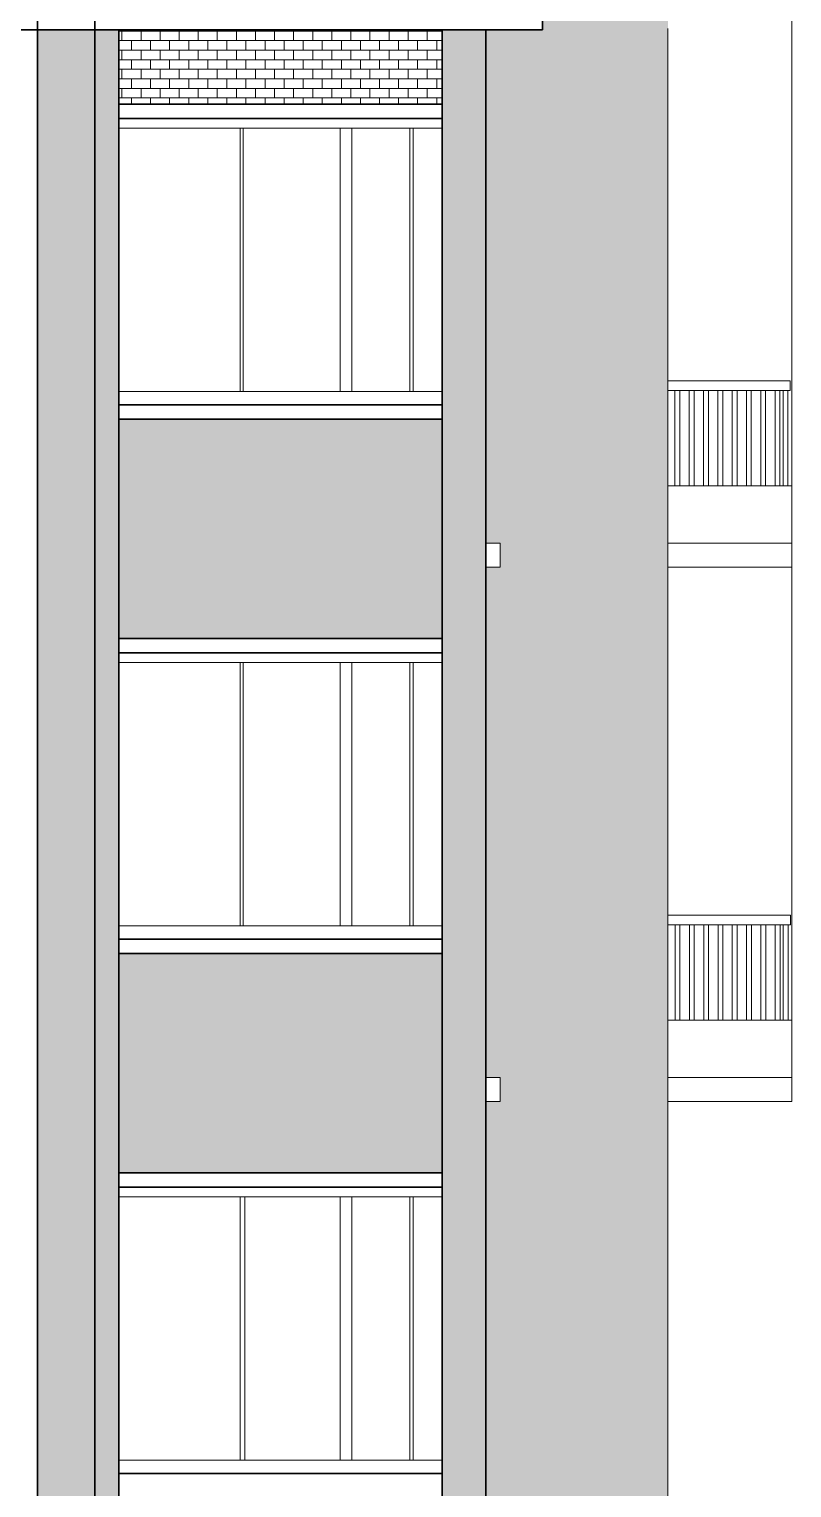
# Model space of a CAD drawing. Header units: inches. Extents: x 5914 to 162157, y -20538 to 282354.
# Drawn here: x 153882.5 to 154042.4, y -15872.3 to -15566.5 of the extents above; entities that cross this region are included whole.
import ezdxf

# ---------------------------------------------------------------- set-up
doc = ezdxf.new("R2010")
doc.units = ezdxf.units.IN
doc.header["$MEASUREMENT"] = 0
for name, color, linetype, lineweight in [('DOOR-WIN RA', 3, 'Continuous', 20), ('ELE1 RA', 1, 'Continuous', 30), ('ELE2 RA', 130, 'Continuous', 20), ('HATCH RA', 8, 'Continuous', 5)]:
    doc.layers.add(name, color=color, linetype=linetype, lineweight=lineweight)
pattern_1 = [(0, (-3762.0682, 67.065), (0, 2), []), (90, (-3762.0682, 67.065), (-2, 2), [2, -2])]

# ---------------------------------------------------------------- blocks, each defined once
blk = doc.blocks.new('SKBVVL')
at = {"layer": 'HATCH RA', "transparency": 33554687}
h = blk.add_hatch(dxfattribs=at)
h.set_pattern_fill('AR-B816', color=256, scale=0.25)
h.set_pattern_definition(pattern_1)
h.paths.add_polyline_path([(154207.07, -15760.26), (154139.32, -15760.26), (154139.32, -15806.26), (154207.07, -15806.26)])
h.paths.add_polyline_path([(154207.07, -15648.26), (154139.32, -15648.26), (154139.32, -15694.26), (154207.07, -15694.26)])
h.paths.add_polyline_path([(154254.4, -15642.26), (154254.4, -15640.26), (154254.4, -15566.4), (154254.4, -15561.4), (154254.4, -15549.4), (154254.4, -15529.4), (154254.4, -15527.4), (154254.4, -15459.26), (154216.26, -15459.26), (154207.26, -15459.26), (154207.26, -15526.26), (154216.26, -15526.26), (154216.26, -15561.66), (154228.09, -15561.66), (154228.09, -15566.66), (154216.26, -15566.66), (154216.26, -15674.26), (154219.26, -15674.26), (154219.26, -15679.32), (154216.26, -15679.32), (154216.26, -15786.26), (154219.26, -15786.26), (154219.26, -15791.32), (154216.26, -15791.32), (154216.26, -16016.26), (154217.26, -16016.26), (154217.26, -16022.26), (154227.26, -16022.26), (154227.26, -16028.26), (154254.4, -16028.26), (154254.4, -16011.5), (154254.4, -15791.26), (154254.4, -15786.26), (154254.4, -15774.26), (154254.4, -15754.26), (154254.4, -15752.26), (154254.4, -15679.26), (154254.4, -15674.26), (154254.4, -15662.26)])
h = blk.add_hatch(dxfattribs=at)
h.set_pattern_fill('AR-B816', color=256, scale=0.25)
h.set_pattern_definition(pattern_1)
h.paths.add_polyline_path([(154134.26, -15566.66), (154122.26, -15566.66), (154122.26, -15674.26), (154122.26, -15786.26), (154122.26, -15898.26), (154122.26, -15903.61), (154122.26, -16016.26), (154134.26, -16016.26)])
h.paths.add_polyline_path([(154139.32, -15566.66), (154134.26, -15566.66), (154134.26, -16016.26), (154138.4, -16016.26), (154139.32, -16016.26)])
h = blk.add_hatch(dxfattribs=at)
h.set_pattern_fill('AR-B816', color=256, scale=0.25)
h.set_pattern_definition(pattern_1)
h.paths.add_polyline_path([(154139.32, -15566.66), (154139.32, -15582.26), (154207.07, -15582.26), (154207.07, -15566.66)])
h = blk.add_hatch(dxfattribs=at)
h.set_pattern_fill('AR-B816', color=256, scale=0.25)
h.set_pattern_definition(pattern_1)
h.paths.add_polyline_path([(154207.07, -16016.26), (154216.26, -16016.26), (154216.26, -15791.32), (154216.26, -15786.26), (154216.26, -15679.32), (154216.26, -15674.26), (154216.26, -15566.66), (154207.07, -15566.66)])
at = {"layer": 'DOOR-WIN RA'}
for p, q in [((154164.73, -15587.26), (154139.32, -15587.26)), ((154164.73, -15587.26), (154165.34, -15587.26)), ((154164.73, -15587.26), (154164.73, -15642.44)), ((154165.34, -15642.44), (154165.34, -15587.26)), ((154185.69, -15587.26), (154165.34, -15587.26)), ((154185.69, -15587.26), (154188.18, -15587.26)), ((154185.69, -15642.44), (154185.69, -15587.26)), ((154188.18, -15642.44), (154188.18, -15587.26)), ((154200.32, -15587.26), (154188.18, -15587.26)), ((154200.32, -15587.26), (154200.99, -15587.26)), ((154200.32, -15642.44), (154200.32, -15587.26)), ((154200.99, -15642.44), (154200.99, -15587.26)), ((154200.99, -15587.26), (154207.07, -15587.26)), ((154164.73, -15642.44), (154139.32, -15642.44)), ((154164.73, -15642.44), (154165.34, -15642.44)), ((154185.69, -15642.44), (154165.34, -15642.44)), ((154185.69, -15642.44), (154188.18, -15642.44)), ((154200.32, -15642.44), (154188.18, -15642.44)), ((154200.32, -15642.44), (154200.99, -15642.44)), ((154207.07, -15642.44), (154200.99, -15642.44)), ((154164.73, -15699.26), (154139.32, -15699.26)), ((154164.73, -15699.26), (154165.34, -15699.26)), ((154164.73, -15699.26), (154164.73, -15754.44)), ((154165.34, -15754.44), (154165.34, -15699.26)), ((154185.69, -15699.26), (154165.34, -15699.26)), ((154185.69, -15699.26), (154188.18, -15699.26)), ((154185.69, -15754.44), (154185.69, -15699.26)), ((154188.18, -15754.44), (154188.18, -15699.26)), ((154200.32, -15699.26), (154188.18, -15699.26)), ((154200.32, -15699.26), (154200.99, -15699.26)), ((154200.32, -15754.44), (154200.32, -15699.26)), ((154200.99, -15754.44), (154200.99, -15699.26)), ((154207.07, -15699.26), (154200.99, -15699.26)), ((154164.73, -15754.44), (154139.32, -15754.44)), ((154164.73, -15754.44), (154165.34, -15754.44)), ((154185.69, -15754.44), (154165.34, -15754.44)), ((154185.69, -15754.44), (154188.18, -15754.44)), ((154200.32, -15754.44), (154188.18, -15754.44)), ((154200.32, -15754.44), (154200.99, -15754.44)), ((154207.07, -15754.44), (154200.99, -15754.44)), ((154164.73, -15811.26), (154139.32, -15811.26)), ((154164.73, -15811.26), (154164.73, -15866.44)), ((154164.73, -15811.26), (154165.7, -15811.26)), ((154165.7, -15811.26), (154165.7, -15866.44)), ((154200.32, -15811.26), (154165.7, -15811.26)), ((154185.69, -15866.44), (154185.69, -15811.26)), ((154188.18, -15866.44), (154188.18, -15811.26)), ((154200.32, -15811.26), (154200.99, -15811.26)), ((154200.32, -15866.44), (154200.32, -15811.26)), ((154200.99, -15866.44), (154200.99, -15811.26)), ((154207.07, -15811.26), (154200.99, -15811.26)), ((154164.73, -15866.44), (154139.32, -15866.44)), ((154164.73, -15866.44), (154165.7, -15866.44)), ((154185.69, -15866.44), (154165.7, -15866.44)), ((154185.69, -15866.44), (154188.18, -15866.44)), ((154200.32, -15866.44), (154188.18, -15866.44)), ((154200.32, -15866.44), (154200.99, -15866.44)), ((154200.99, -15866.44), (154207.07, -15866.44))]:
    blk.add_line(p, q, dxfattribs=at)
at = {"layer": 'ELE1 RA'}
for p, q in [((154122.26, -15561.66), (154122.26, -15566.66)), ((154134.26, -16022.26), (154134.26, -15561.66)), ((154228.09, -15566.66), (154228.09, -15561.66)), ((154074.17, -15566.66), (154122.26, -15566.66)), ((154122.26, -15566.66), (154134.26, -15566.66)), ((154122.26, -15674.26), (154122.26, -15566.66)), ((154134.26, -15566.66), (154139.32, -15566.66)), ((154207.07, -15566.66), (154139.32, -15566.66)), ((154139.32, -15566.66), (154139.32, -16016.26)), ((154216.26, -15566.66), (154207.07, -15566.66)), ((154207.07, -15566.66), (154207.07, -16016.26)), ((154216.26, -15674.26), (154216.26, -15566.66)), ((154228.09, -15566.66), (154216.26, -15566.66)), ((154207.07, -15582.26), (154139.32, -15582.26)), ((154185.69, -15585.26), (154139.32, -15585.26)), ((154185.69, -15585.26), (154188.18, -15585.26)), ((154207.07, -15585.26), (154188.18, -15585.26)), ((154185.69, -15645.26), (154139.32, -15645.26)), ((154185.69, -15645.26), (154188.18, -15645.26)), ((154207.07, -15645.26), (154188.18, -15645.26)), ((154207.07, -15648.26), (154139.32, -15648.26)), ((154122.26, -15786.26), (154122.26, -15674.26)), ((154216.26, -15679.32), (154216.26, -15674.26)), ((154216.26, -15786.26), (154216.26, -15679.32)), ((154207.07, -15694.26), (154139.32, -15694.26)), ((154185.69, -15697.26), (154139.32, -15697.26)), ((154185.69, -15697.26), (154188.18, -15697.26)), ((154207.07, -15697.26), (154188.18, -15697.26)), ((154185.69, -15757.26), (154139.32, -15757.26)), ((154185.69, -15757.26), (154188.18, -15757.26)), ((154207.07, -15757.26), (154188.18, -15757.26)), ((154207.07, -15760.26), (154139.32, -15760.26)), ((154122.26, -15898.26), (154122.26, -15786.26)), ((154216.26, -15791.32), (154216.26, -15786.26)), ((154216.26, -15791.32), (154216.26, -16016.26)), ((154207.07, -15806.26), (154139.32, -15806.26)), ((154207.07, -15809.26), (154139.32, -15809.26)), ((154185.69, -15869.26), (154139.32, -15869.26)), ((154185.69, -15869.26), (154188.18, -15869.26)), ((154207.07, -15869.26), (154188.18, -15869.26)), ((154201.61, -15869.26), (154201.64, -15869.26)), ((154201.64, -15869.26), (154201.66, -15869.26)), ((154206.61, -15869.26), (154206.62, -15869.26)), ((154206.62, -15869.26), (154206.62, -15869.26))]:
    blk.add_line(p, q, dxfattribs=at)
at = {"layer": 'ELE2 RA'}
for p, q in [((154280.4, -15774.26), (154280.4, -15459.26)), ((154254.4, -15640.26), (154254.4, -15566.4)), ((154254.4, -15642.26), (154254.4, -15640.26)), ((154254.4, -15640.26), (154280.08, -15640.26)), ((154280.08, -15642.26), (154280.08, -15640.26)), ((154254.4, -15662.26), (154254.4, -15642.26)), ((154254.4, -15642.26), (154255.9, -15642.26)), ((154255.9, -15642.26), (154255.9, -15662.26)), ((154255.9, -15642.26), (154256.9, -15642.26)), ((154256.9, -15642.26), (154256.9, -15662.26)), ((154256.9, -15642.26), (154258.9, -15642.26)), ((154258.9, -15642.26), (154258.9, -15662.26)), ((154258.9, -15642.26), (154259.9, -15642.26)), ((154259.9, -15642.26), (154259.9, -15662.26)), ((154259.9, -15642.26), (154261.9, -15642.26)), ((154261.9, -15642.26), (154261.9, -15662.26)), ((154261.9, -15642.26), (154262.9, -15642.26)), ((154262.9, -15642.26), (154262.9, -15662.26)), ((154262.9, -15642.26), (154264.9, -15642.26)), ((154264.9, -15642.26), (154264.9, -15662.26)), ((154264.9, -15642.26), (154265.9, -15642.26)), ((154265.9, -15642.26), (154265.9, -15662.26)), ((154265.9, -15642.26), (154267.9, -15642.26)), ((154267.9, -15642.26), (154267.9, -15662.26)), ((154267.9, -15642.26), (154268.9, -15642.26)), ((154268.9, -15642.26), (154268.9, -15662.26)), ((154268.9, -15642.26), (154270.9, -15642.26)), ((154270.9, -15642.26), (154270.9, -15662.26)), ((154270.9, -15642.26), (154271.9, -15642.26)), ((154271.9, -15642.26), (154271.9, -15662.26)), ((154271.9, -15642.26), (154273.9, -15642.26)), ((154273.9, -15642.26), (154273.9, -15662.26)), ((154273.9, -15642.26), (154274.9, -15642.26)), ((154274.9, -15642.26), (154274.9, -15662.26)), ((154274.9, -15642.26), (154276.9, -15642.26)), ((154276.9, -15642.26), (154276.9, -15662.26)), ((154276.9, -15642.26), (154277.9, -15642.26)), ((154277.9, -15642.26), (154277.9, -15662.26)), ((154277.9, -15642.26), (154278.58, -15642.26)), ((154278.58, -15642.26), (154278.58, -15662.26)), ((154278.58, -15642.26), (154279.58, -15642.26)), ((154279.58, -15642.26), (154279.58, -15662.26)), ((154279.58, -15642.26), (154280.08, -15642.26)), ((154255.9, -15662.26), (154254.4, -15662.26)), ((154254.4, -15674.26), (154254.4, -15662.26)), ((154256.9, -15662.26), (154255.9, -15662.26)), ((154258.9, -15662.26), (154256.9, -15662.26)), ((154259.9, -15662.26), (154258.9, -15662.26)), ((154261.9, -15662.26), (154259.9, -15662.26)), ((154262.9, -15662.26), (154261.9, -15662.26)), ((154264.9, -15662.26), (154262.9, -15662.26)), ((154265.9, -15662.26), (154264.9, -15662.26)), ((154267.9, -15662.26), (154265.9, -15662.26)), ((154268.9, -15662.26), (154267.9, -15662.26)), ((154270.9, -15662.26), (154268.9, -15662.26)), ((154271.9, -15662.26), (154270.9, -15662.26)), ((154273.9, -15662.26), (154271.9, -15662.26)), ((154274.9, -15662.26), (154273.9, -15662.26)), ((154274.9, -15662.26), (154276.9, -15662.26)), ((154277.9, -15662.26), (154276.9, -15662.26)), ((154278.58, -15662.26), (154277.9, -15662.26)), ((154279.58, -15662.26), (154278.58, -15662.26)), ((154280.37, -15662.26), (154279.58, -15662.26)), ((154280.37, -15674.26), (154280.37, -15662.26)), ((154216.26, -15674.26), (154219.26, -15674.26)), ((154219.26, -15679.32), (154219.26, -15674.26)), ((154280.37, -15674.26), (154254.4, -15674.26)), ((154254.4, -15679.26), (154254.4, -15674.26)), ((154280.37, -15674.26), (154280.37, -15679.26)), ((154216.26, -15679.32), (154219.26, -15679.32)), ((154280.37, -15679.26), (154254.4, -15679.26)), ((154254.4, -15752.26), (154254.4, -15679.26)), ((154254.4, -15754.26), (154254.4, -15752.26)), ((154254.4, -15752.26), (154280.11, -15752.26)), ((154280.11, -15754.26), (154280.11, -15752.26)), ((154254.4, -15774.26), (154254.4, -15754.26)), ((154254.4, -15754.26), (154255.92, -15754.26)), ((154255.92, -15754.26), (154255.92, -15774.26)), ((154255.92, -15754.26), (154256.92, -15754.26)), ((154256.92, -15754.26), (154256.92, -15774.26)), ((154256.92, -15754.26), (154258.92, -15754.26)), ((154258.92, -15754.26), (154258.92, -15774.26)), ((154258.92, -15754.26), (154259.92, -15754.26)), ((154259.92, -15754.26), (154259.92, -15774.26)), ((154259.92, -15754.26), (154261.92, -15754.26)), ((154261.92, -15754.26), (154261.92, -15774.26)), ((154261.92, -15754.26), (154262.92, -15754.26)), ((154262.92, -15754.26), (154262.92, -15774.26)), ((154262.92, -15754.26), (154264.92, -15754.26)), ((154264.92, -15754.26), (154264.92, -15774.26)), ((154264.92, -15754.26), (154265.92, -15754.26)), ((154265.92, -15754.26), (154265.92, -15774.26)), ((154265.92, -15754.26), (154267.92, -15754.26)), ((154267.92, -15754.26), (154267.92, -15774.26)), ((154267.92, -15754.26), (154268.92, -15754.26)), ((154268.92, -15754.26), (154268.92, -15774.26)), ((154268.92, -15754.26), (154270.92, -15754.26)), ((154270.92, -15754.26), (154270.92, -15774.26)), ((154270.92, -15754.26), (154271.92, -15754.26)), ((154271.92, -15754.26), (154271.92, -15774.26)), ((154271.92, -15754.26), (154273.92, -15754.26)), ((154273.92, -15754.26), (154273.92, -15774.26)), ((154273.92, -15754.26), (154274.92, -15754.26)), ((154274.92, -15754.26), (154274.92, -15774.26)), ((154274.92, -15754.26), (154276.92, -15754.26)), ((154276.92, -15754.26), (154276.92, -15774.26)), ((154276.92, -15754.26), (154277.92, -15754.26)), ((154277.92, -15754.26), (154277.92, -15774.26)), ((154277.92, -15754.26), (154278.61, -15754.26)), ((154278.61, -15754.26), (154278.61, -15774.26)), ((154278.61, -15754.26), (154279.61, -15754.26)), ((154279.61, -15754.26), (154279.61, -15774.26)), ((154279.61, -15754.26), (154280.11, -15754.26)), ((154255.92, -15774.26), (154254.4, -15774.26)), ((154254.4, -15786.26), (154254.4, -15774.26)), ((154256.92, -15774.26), (154255.92, -15774.26)), ((154258.92, -15774.26), (154256.92, -15774.26)), ((154259.92, -15774.26), (154258.92, -15774.26)), ((154261.92, -15774.26), (154259.92, -15774.26)), ((154262.92, -15774.26), (154261.92, -15774.26)), ((154264.92, -15774.26), (154262.92, -15774.26)), ((154265.92, -15774.26), (154264.92, -15774.26)), ((154267.92, -15774.26), (154265.92, -15774.26)), ((154268.92, -15774.26), (154267.92, -15774.26)), ((154270.92, -15774.26), (154268.92, -15774.26)), ((154271.92, -15774.26), (154270.92, -15774.26)), ((154273.92, -15774.26), (154271.92, -15774.26)), ((154274.92, -15774.26), (154273.92, -15774.26)), ((154274.92, -15774.26), (154276.92, -15774.26)), ((154277.92, -15774.26), (154276.92, -15774.26)), ((154278.61, -15774.26), (154277.92, -15774.26)), ((154279.61, -15774.26), (154278.61, -15774.26)), ((154280.4, -15774.26), (154279.61, -15774.26)), ((154280.4, -15786.26), (154280.4, -15774.26)), ((154216.26, -15786.26), (154219.26, -15786.26)), ((154219.26, -15791.32), (154219.26, -15786.26)), ((154280.4, -15786.26), (154254.4, -15786.26)), ((154254.4, -15791.26), (154254.4, -15786.26)), ((154280.4, -15786.26), (154280.4, -15791.26)), ((154216.26, -15791.32), (154219.26, -15791.32)), ((154280.4, -15791.26), (154254.4, -15791.26)), ((154254.4, -15791.26), (154254.4, -16011.5)), ((154254.4, -15791.26), (154280.4, -15791.26))]:
    blk.add_line(p, q, dxfattribs=at)

msp = doc.modelspace()

# ---------------------------------------------------------------- block references
msp.add_blockref('SKBVVL', (-238.02, 0))

doc.saveas('drawing.dxf')
